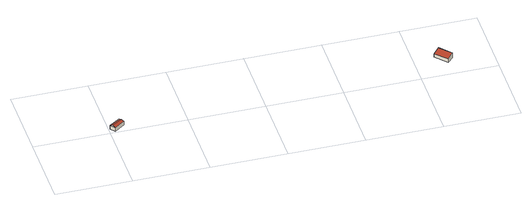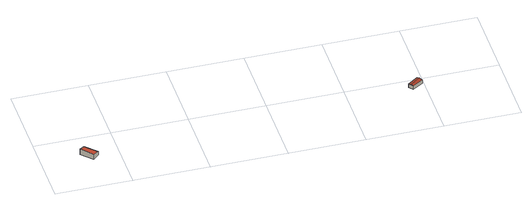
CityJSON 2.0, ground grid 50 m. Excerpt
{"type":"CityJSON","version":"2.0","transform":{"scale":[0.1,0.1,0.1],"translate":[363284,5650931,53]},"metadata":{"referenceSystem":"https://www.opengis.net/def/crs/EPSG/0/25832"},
"CityObjects":{
"building1":{"type":"Building","attributes":{"Geometrietyp2DReferenz":"3000","Gemeindeschluessel":"05315000","function":"31001_3281","roofType":"3100","measuredHeight":3.5,"storeysAboveGround":1},"geometry":[{"type":"Solid","lod":"2","boundaries":[[[[0,1,2,3]],[[4,5,1,0]],[[6,7,5,4]],[[3,2,7,6]],[[0,8,4]],[[6,9,3]],[[3,9,8,0]],[[4,8,9,6]],[[1,5,7,2]]]],"semantics":{"surfaces":[{"type":"WallSurface"},{"type":"RoofSurface"},{"type":"GroundSurface"}],"values":[[0,0,0,0,0,0,1,1,2]]}}]},
"building2":{"type":"Building","attributes":{"Geometrietyp2DReferenz":"3000","Gemeindeschluessel":"05315000","function":"31001_2143","roofType":"2100","measuredHeight":3.95,"storeysAboveGround":1},"geometry":[{"type":"Solid","lod":"2","boundaries":[[[[10,11,12,13]],[[14,15,11,10]],[[16,17,15,14]],[[13,12,17,16]],[[14,10,13,16]],[[11,15,17,12]]]],"semantics":{"surfaces":[{"type":"WallSurface"},{"type":"RoofSurface"},{"type":"GroundSurface"}],"values":[[0,0,0,0,1,2]]}}]}
},
"vertices":[
[33,10,31],[33,10,3],[102,59,3],[102,59,31],[8,44,31],[8,44,3],[79,88,31],[79,88,3],[21,27,38],[91,74,38],
[2205,119,30],[2205,119,4],[2242,154,4],[2242,154,44],[2133,193,30],[2133,193,4],[2171,228,44],[2171,228,4]
]}
